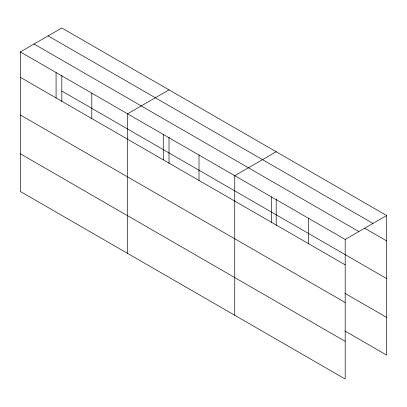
<?xml version="1.0" encoding="UTF-8"?>
<svg xmlns="http://www.w3.org/2000/svg" width="407" height="407" viewBox="0 0 407 407"><rect width="100%" height="100%" fill="white"/><g stroke="black" fill="none" stroke-linecap="round" stroke-linejoin="round"><path stroke-width="0.61" d="M61.818 101.684L61.818 75.341M344.892 330.972L386.65 355.082L386.65 215.522L61.818 27.976L20.35 51.918L20.35 191.478L345.182 379.024L345.182 239.458L20.35 51.918M169.012 89.866L127.544 113.807L127.544 253.368M276.205 151.755L234.742 175.697L234.742 315.257M345.182 239.458L386.65 215.522M48.133 35.877L372.965 223.418M364.672 228.215L386.65 240.903M34.035 44.017L358.867 231.558M61.818 91.041L386.65 278.581M20.35 77.305L345.182 264.845M344.892 293.294L386.65 317.404M20.35 114.983L345.182 302.523M20.35 153.8L345.182 341.341M308.369 218.203L308.369 243.59M276.205 199.12L276.205 225.463M271.555 196.952L271.555 222.334M199.008 155.067L199.008 180.449M169.012 137.23L169.012 163.573M163.278 134.437L163.278 159.819M91.814 93.178L91.814 118.559M56.08 72.548L56.08 97.934"/></g></svg>
